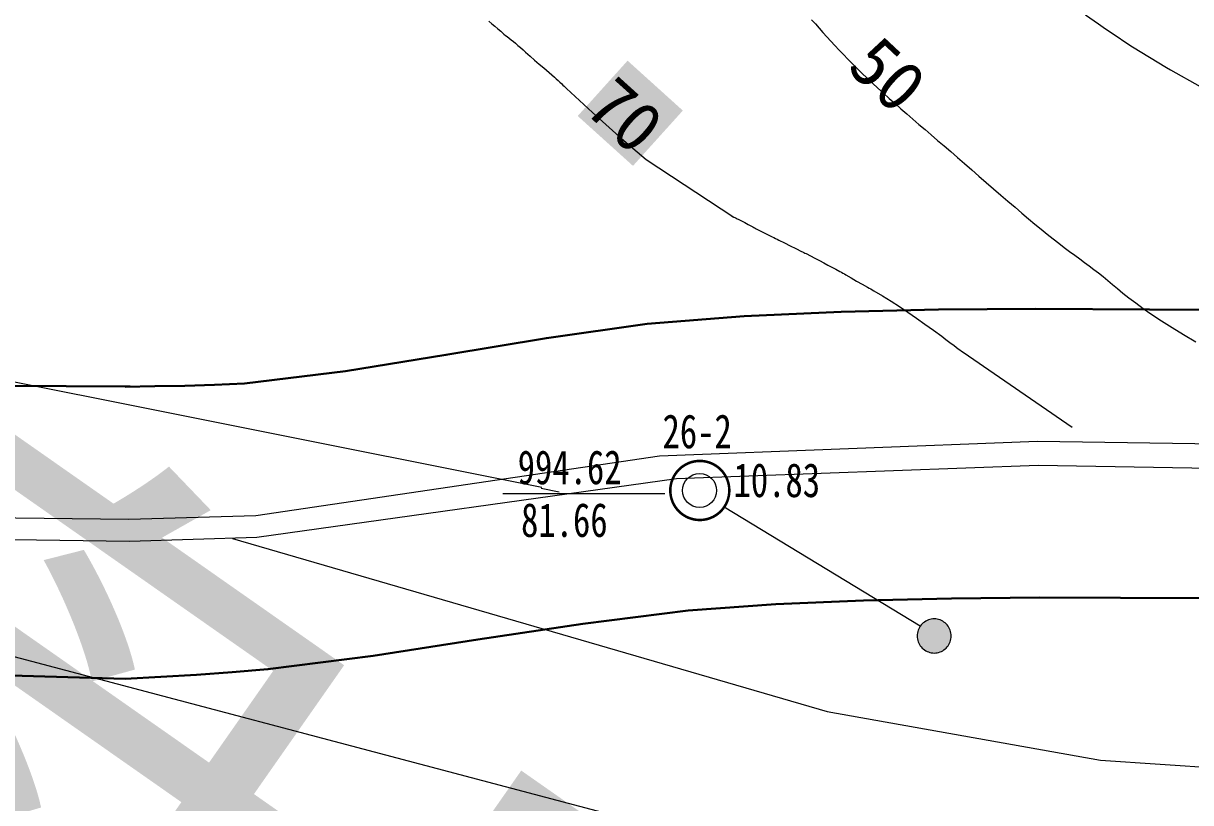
# Model space of a CAD drawing. Header units: inches. Extents: x 36473197 to 36486087, y 3899343 to 3911260.
# Drawn here: x 36483505.3 to 36483849.3, y 3903160.9 to 3903390.5 of the extents above; entities that cross this region are included whole.
import ezdxf

# ---------------------------------------------------------------- set-up
doc = ezdxf.new("R2010")
doc.units = ezdxf.units.IN
doc.header["$MEASUREMENT"] = 0
doc.layers.get('Defpoints').update_dxf_attribs({"lineweight": 0})
for name, color, linetype, lineweight, true_color in [('保护煤柱', 7, 'Continuous', 0, 0xff0042), ('断层上盘', 1, 'Continuous', 0, 0xff0000), ('断层下盘', 1, 'Continuous', 0, 0xff0000)]:
    doc.layers.add(name, color=color, linetype=linetype, lineweight=lineweight, true_color=true_color)
for name, color, linetype, lineweight in [('四盘区辅运巷', 7, 'Continuous', 0), ('等值线', 7, 'Continuous', 0), ('等值线注记', 7, 'Continuous', 0), ('西区开拓设计', 7, 'Continuous', 0), ('钻孔', 7, 'Continuous', 0), ('钻孔变量', 7, 'Continuous', 0)]:
    doc.layers.add(name, color=color, linetype=linetype, lineweight=lineweight)
doc.styles.add('仿宋', font='simfang.ttf')
doc.styles.add('宋体', font='SIMSUN.TTC')
doc.styles.add('新宋体', font='SIMSUN.TTC')
doc.styles.add('黑体', font='simhei.ttf')
doc.linetypes.add('保护煤柱', pattern='A,0.0195,-0.001,[6,西北矿业高家堡煤矿2022年采掘接续图(2022.8.14).shx,S=1.01575e-06,R=0,X=0,Y=0],0.0195', length=0.04)
doc.linetypes.add('断层上盘', pattern='A,0.01,-0.00215,[5,西北矿业高家堡煤矿2022年采掘接续图(2022.8.14).shx,S=3.07087e-07,R=0,X=0,Y=0],-0.00185,0.01', length=0.024)
doc.linetypes.add('断层下盘', pattern='A,0.01,-0.002,[1,西北矿业高家堡煤矿2022年采掘接续图(2022.8.14).shx,S=5.56693e-06,R=0,X=0,Y=0],0,[2,西北矿业高家堡煤矿2022年采掘接续图(2022.8.14).shx,S=5.56693e-06,R=0,X=0,Y=0],0,[3,西北矿业高家堡煤矿2022年采掘接续图(2022.8.14).shx,S=5.56693e-06,R=0,X=0,Y=0],0,[4,西北矿业高家堡煤矿2022年采掘接续图(2022.8.14).shx,S=5.56693e-06,R=0,X=0,Y=0],-0.002,0.01', length=0.024)
doc.dimstyles.get("Standard").update_dxf_attribs({"dimtxt": 30, "dimasz": 20, "dimexe": 0.18, "dimexo": 0.0625, "dimgap": 0.09, "dimtad": 1, "dimdec": 0, "dimzin": 0, "dimdsep": 46, "dimtxsty": '仿宋', "dimcen": 0.09, "dimclrd": 150, "dimclre": 150, "dimadec": 0, "dimazin": 0, "dimtfac": 1, "dimtdec": 0, "dimtofl": 0, "dimtmove": 0, "dimatfit": 3, "dimfxl": 1, "dimtolj": 1, "dimtzin": 0, "dimlwd": 0, "dimarcsym": 0})

# ---------------------------------------------------------------- blocks, each defined once
blk = doc.blocks.new('*D205')
at = {"layer": 'Defpoints', "color": 0, "transparency": 16777216}
for p in [(36485936.09, 3904772.87), (36482207.75, 3899448.44), (36482358.83, 3899342.66)]:
    blk.add_point(p, dxfattribs=at)
at = {"layer": '四盘区辅运巷', "color": 150, "lineweight": -2, "transparency": 16777216}
for p, q in [((36485936.14, 3904772.84), (36486087.31, 3904666.98)), ((36482207.81, 3899448.41), (36482358.98, 3899342.55))]:
    blk.add_line(p, q, dxfattribs=at)
at = {"layer": '四盘区辅运巷', "color": 150, "lineweight": 0, "transparency": 16777216}
blk.add_line((36486075.69, 3904650.7), (36482370.3, 3899359.04), dxfattribs=at)
at = {"layer": '四盘区辅运巷', "color": 150, "transparency": 16777216}
for points in [[(36486072.96, 3904652.61), (36486078.42, 3904648.79), (36486087.16, 3904667.08)], [(36482367.57, 3899360.95), (36482373.03, 3899357.13), (36482358.83, 3899342.66)]]:
    blk.add_solid(points, dxfattribs=at)
at = {"layer": '四盘区辅运巷', "color": 0, "transparency": 16777216, "insert": (36484210.49, 3902013.62), "char_height": 30, "attachment_point": 5, "rotation": 54.9991, "style": '仿宋'}
blk.add_mtext('\\A1;650', dxfattribs=at)

msp = doc.modelspace()

# ---------------------------------------------------------------- hatches: boundary and pattern name
at = {"layer": '等值线注记', "true_color": 0xffffff}
msp.add_hatch(color=7, dxfattribs=at).paths.add_polyline_path([(36483668.68, 3903363.18), (36483683.38, 3903379.48), (36483699.67, 3903364.78), (36483684.97, 3903348.49)], flags=17)
at = {"layer": '钻孔变量'}
msp.add_hatch(color=7, dxfattribs=at).paths.add_polyline_path([(36483768.74, 3903210.01), (36483768.76, 3903209.57), (36483768.82, 3903209.14), (36483768.91, 3903208.71), (36483769.04, 3903208.3), (36483769.21, 3903207.89), (36483769.41, 3903207.5), (36483769.65, 3903207.13), (36483769.91, 3903206.79), (36483770.21, 3903206.46), (36483770.53, 3903206.17), (36483770.88, 3903205.9), (36483771.25, 3903205.67), (36483771.64, 3903205.46), (36483772.04, 3903205.3), (36483772.46, 3903205.16), (36483772.89, 3903205.07), (36483773.32, 3903205.01), (36483773.76, 3903204.99), (36483774.19, 3903205.01), (36483774.63, 3903205.07), (36483775.05, 3903205.16), (36483775.47, 3903205.3), (36483775.88, 3903205.46), (36483776.27, 3903205.67), (36483776.63, 3903205.9), (36483776.98, 3903206.17), (36483777.3, 3903206.46), (36483777.6, 3903206.79), (36483777.87, 3903207.13), (36483778.1, 3903207.5), (36483778.3, 3903207.89), (36483778.47, 3903208.3), (36483778.6, 3903208.71), (36483778.7, 3903209.14), (36483778.75, 3903209.57), (36483778.77, 3903210.01), (36483778.75, 3903210.45), (36483778.7, 3903210.88), (36483778.6, 3903211.31), (36483778.47, 3903211.73), (36483778.3, 3903212.13), (36483778.1, 3903212.52), (36483777.87, 3903212.89), (36483777.6, 3903213.24), (36483777.3, 3903213.56), (36483776.98, 3903213.85), (36483776.63, 3903214.12), (36483776.27, 3903214.36), (36483775.88, 3903214.56), (36483775.47, 3903214.73), (36483775.05, 3903214.86), (36483774.63, 3903214.95), (36483774.19, 3903215.01), (36483773.76, 3903215.03), (36483773.32, 3903215.01), (36483772.89, 3903214.95), (36483772.46, 3903214.86), (36483772.04, 3903214.73), (36483771.64, 3903214.56), (36483771.25, 3903214.36), (36483770.88, 3903214.12), (36483770.53, 3903213.85), (36483770.21, 3903213.56), (36483769.91, 3903213.24), (36483769.65, 3903212.89), (36483769.41, 3903212.52), (36483769.21, 3903212.13), (36483769.04, 3903211.73), (36483768.91, 3903211.31), (36483768.82, 3903210.88), (36483768.76, 3903210.45)], flags=17)

# ---------------------------------------------------------------- linework, layer by layer
at = {"layer": '保护煤柱', "color": 1, "linetype": '保护煤柱', "lineweight": 30, "ltscale": 3750, "true_color": 0xff0000, "flags": 128}
for points in [[(36483535.26, 3903283.44), (36483544.06, 3903283.6), (36483552.86, 3903283.74), (36483561.66, 3903283.97), (36483570.44, 3903284.41), (36483600.19, 3903288.01), (36483629.84, 3903292.81), (36483659.47, 3903297.76), (36483689.18, 3903301.99), (36483717.73, 3903304.26), (36483746.37, 3903305.51), (36483775.05, 3903306.15), (36483803.75, 3903306.38), (36483870.7, 3903305.99), (36483937.64, 3903304.65), (36484004.58, 3903302.98), (36484071.49, 3903301.66)], [(36483108.92, 3903269.33), (36483121.09, 3903271.38), (36483133.26, 3903273.54), (36483145.43, 3903275.66), (36483157.62, 3903277.57), (36483214.42, 3903282.39), (36483271.49, 3903284.53), (36483328.67, 3903285.29), (36483385.88, 3903285.16), (36483423.63, 3903284.75), (36483461.36, 3903284.23), (36483499.07, 3903283.74), (36483536.77, 3903283.45)], [(36483535.34, 3903197.36), (36483545.85, 3903197.96), (36483556.36, 3903198.59), (36483566.87, 3903199.3), (36483577.36, 3903200.18), (36483608.36, 3903204.19), (36483639.29, 3903208.92), (36483670.23, 3903213.6), (36483701.23, 3903217.51), (36483727.05, 3903219.38), (36483752.95, 3903220.47), (36483778.87, 3903221.08), (36483804.8, 3903221.36), (36483876.31, 3903221.06), (36483947.82, 3903219.7), (36484019.32, 3903217.94), (36484090.79, 3903216.52)], [(36482847.62, 3903199.19), (36482906.57, 3903191.68), (36482965.49, 3903184.17), (36482994.93, 3903181.03), (36483024.34, 3903178.64), (36483039.03, 3903177.84), (36483053.7, 3903177.39), (36483068.36, 3903177.4), (36483083, 3903178.06), (36483103.81, 3903180.7), (36483124.59, 3903184.28), (36483145.38, 3903188.15), (36483166.21, 3903191.71), (36483220.95, 3903196.99), (36483275.92, 3903199.96), (36483330.98, 3903201.6), (36483386.07, 3903201.98), (36483423.41, 3903201.12), (36483460.74, 3903199.84), (36483498.05, 3903198.46), (36483535.34, 3903197.36)]]:
    msp.add_lwpolyline(points, dxfattribs=at)
at = {"layer": '断层上盘', "linetype": '断层上盘', "lineweight": 5, "ltscale": 2000, "flags": 128}
for points in [[(36483536.33, 3903244.46), (36483573.84, 3903245.49), (36483692.8, 3903263.1), (36483804.21, 3903267.37), (36484082.63, 3903263.25)], [(36482838.93, 3903248.34), (36483020.99, 3903226.28), (36483066.35, 3903224.86), (36483081.43, 3903225.55), (36483161.44, 3903238.67), (36483386.3, 3903246.16), (36483536.33, 3903244.46)]]:
    msp.add_lwpolyline(points, dxfattribs=at)
at = {"layer": '断层下盘', "linetype": '断层下盘', "lineweight": 5, "ltscale": 2000, "flags": 128}
for points in [[(36483536.53, 3903237.96), (36483574.06, 3903239.1), (36483697.8, 3903256.41), (36483804.42, 3903260.37), (36484081.88, 3903255.51)], [(36482819.8, 3903242.74), (36483016.42, 3903218.25), (36483065.41, 3903216.63), (36483081.7, 3903217.37), (36483162.13, 3903230.56), (36483385.76, 3903240.09), (36483536.53, 3903237.96)]]:
    msp.add_lwpolyline(points, dxfattribs=at)
at = {"layer": '等值线', "color": 7, "linetype": 'Continuous', "lineweight": 0, "flags": 128}
msp.add_lwpolyline([(36483742.2, 3903187.77), (36483822.77, 3903173.41), (36483857.97, 3903171.05), (36483893.27, 3903170.99), (36483963.86, 3903175.33), (36484064.32, 3903190.59), (36484097.27, 3903198.05), (36484203.88, 3903232.5), (36484307.43, 3903276.48), (36484457.84, 3903353.89), (36484496.58, 3903378.52), (36484520.68, 3903396.38), (36484542.85, 3903415.73), (36484557.74, 3903431.51), (36484566.51, 3903442.86), (36484570.39, 3903448.89), (36484574.12, 3903456.05), (36484580.42, 3903471.16), (36484610.35, 3903576.32)], dxfattribs=at)
at = {"layer": '等值线', "linetype": 'Continuous', "lineweight": 0, "elevation": 40, "flags": 128}
msp.add_lwpolyline([(36483818.36, 3903393), (36483822.18, 3903390.28), (36483824.24, 3903388.89), (36483827.35, 3903386.82), (36483830.23, 3903384.87), (36483832.18, 3903383.58), (36483842.18, 3903377.5), (36483843.4, 3903376.82), (36483852.18, 3903371.87)], dxfattribs=at)
at = {"layer": '等值线', "linetype": 'Continuous', "lineweight": 0, "flags": 128}
for points in [[(36483642.46, 3903391.12), (36483643.33, 3903390.36), (36483644.21, 3903389.61), (36483645.1, 3903388.87), (36483645.98, 3903388.13), (36483646.46, 3903387.73), (36483646.93, 3903387.33), (36483647.41, 3903386.94), (36483647.89, 3903386.55), (36483648.5, 3903386.07), (36483649.11, 3903385.6), (36483649.72, 3903385.12), (36483650.32, 3903384.64), (36483651.08, 3903383.99), (36483651.83, 3903383.32), (36483652.57, 3903382.64), (36483653.31, 3903381.97), (36483654.64, 3903380.8), (36483655.97, 3903379.63), (36483657.31, 3903378.47), (36483658.66, 3903377.32), (36483659.46, 3903376.65), (36483660.25, 3903375.99), (36483661.04, 3903375.32), (36483661.82, 3903374.64), (36483662.36, 3903374.14), (36483662.9, 3903373.64), (36483663.43, 3903373.13), (36483663.96, 3903372.62), (36483664.31, 3903372.3), (36483664.66, 3903371.97), (36483665.01, 3903371.65), (36483665.36, 3903371.32), (36483673.09, 3903364.21), (36483680.9, 3903357.18), (36483688.85, 3903350.35), (36483714.71, 3903333.38)], [(36483737.61, 3903391.53), (36483738.73, 3903390.29), (36483739.85, 3903389.04), (36483740.98, 3903387.77), (36483742.13, 3903386.5), (36483743.3, 3903385.22), (36483744.49, 3903383.93), (36483745.72, 3903382.62), (36483746.98, 3903381.29), (36483748.28, 3903379.95), (36483749.63, 3903378.59), (36483751.02, 3903377.2), (36483752.47, 3903375.78), (36483753.98, 3903374.34), (36483755.54, 3903372.88), (36483757.15, 3903371.39), (36483758.81, 3903369.89), (36483760.49, 3903368.37), (36483762.21, 3903366.85), (36483763.95, 3903365.32), (36483765.7, 3903363.79), (36483767.47, 3903362.26), (36483769.25, 3903360.72), (36483771.06, 3903359.17), (36483772.9, 3903357.6), (36483774.77, 3903356), (36483776.68, 3903354.36), (36483778.63, 3903352.68), (36483780.64, 3903350.95), (36483782.71, 3903349.16), (36483784.82, 3903347.33), (36483786.95, 3903345.47), (36483789.11, 3903343.6), (36483791.26, 3903341.73), (36483793.4, 3903339.88), (36483795.51, 3903338.06), (36483797.58, 3903336.28), (36483799.59, 3903334.57), (36483801.55, 3903332.92), (36483803.45, 3903331.34), (36483805.29, 3903329.82), (36483807.08, 3903328.37), (36483808.81, 3903326.99), (36483810.48, 3903325.68), (36483812.1, 3903324.44), (36483813.66, 3903323.27), (36483815.17, 3903322.15), (36483816.64, 3903321.08), (36483818.07, 3903320.04), (36483819.48, 3903319.01), (36483820.85, 3903317.98), (36483822.22, 3903316.94), (36483823.57, 3903315.86), (36483824.93, 3903314.75), (36483826.32, 3903313.57), (36483827.8, 3903312.33), (36483829.4, 3903311.01), (36483831.17, 3903309.61), (36483833.15, 3903308.1), (36483835.37, 3903306.48), (36483837.89, 3903304.74), (36483840.74, 3903302.88), (36483843.87, 3903300.89), (36483847.26, 3903298.82), (36483850.87, 3903296.67)], [(36483714.03, 3903333.73), (36483714.05, 3903333.72), (36483714.71, 3903333.38), (36483715.03, 3903333.23), (36483715.35, 3903333.08), (36483715.67, 3903332.93), (36483715.98, 3903332.78), (36483716.98, 3903332.28), (36483717.96, 3903331.76), (36483718.94, 3903331.23), (36483719.92, 3903330.7), (36483720.27, 3903330.52), (36483720.61, 3903330.33), (36483720.96, 3903330.14), (36483721.3, 3903329.96), (36483722.47, 3903329.37), (36483723.64, 3903328.79), (36483724.81, 3903328.21), (36483725.98, 3903327.63), (36483726.48, 3903327.38), (36483726.97, 3903327.12), (36483727.46, 3903326.86), (36483727.95, 3903326.61), (36483729.62, 3903325.77), (36483731.29, 3903324.93), (36483732.96, 3903324.11), (36483734.64, 3903323.3), (36483734.98, 3903323.14), (36483735.31, 3903322.98), (36483735.65, 3903322.82), (36483735.98, 3903322.66), (36483737.3, 3903321.99), (36483738.61, 3903321.29), (36483739.92, 3903320.58), (36483741.22, 3903319.88), (36483742.42, 3903319.27), (36483743.61, 3903318.67), (36483744.8, 3903318.06), (36483745.98, 3903317.42), (36483746.42, 3903317.17), (36483746.86, 3903316.91), (36483747.3, 3903316.65), (36483747.73, 3903316.39), (36483749.32, 3903315.47), (36483750.9, 3903314.56), (36483752.49, 3903313.65), (36483754.08, 3903312.74), (36483754.56, 3903312.48), (36483755.04, 3903312.22), (36483755.51, 3903311.96), (36483755.98, 3903311.69), (36483758.52, 3903310.18), (36483761.03, 3903308.62), (36483763.52, 3903307.03), (36483765.98, 3903305.4), (36483768.51, 3903303.67), (36483771.02, 3903301.9), (36483773.51, 3903300.12), (36483775.98, 3903298.3), (36483777.19, 3903297.38), (36483778.4, 3903296.46), (36483779.61, 3903295.54), (36483780.82, 3903294.64), (36483781.32, 3903294.29), (36483781.82, 3903293.94), (36483782.32, 3903293.6), (36483814.39, 3903271.51)], [(36483177.96, 3903232.65), (36483268.65, 3903283.37), (36483287.89, 3903292.05), (36483299.64, 3903296.17), (36483310.14, 3903298.65), (36483331.52, 3903301.59), (36483364.19, 3903302.68), (36483408.52, 3903299.96), (36483476.07, 3903290.17), (36483658.07, 3903253.81)], [(36483657.88, 3903253.54), (36483663.24, 3903252.47)], [(36483782.18, 3903129.93), (36483366.24, 3903239.92)], [(36483566.94, 3903238.68), (36483742.2, 3903187.77)], [(36483566.94, 3903238.68), (36483742.2, 3903187.77)]]:
    msp.add_lwpolyline(points, dxfattribs=at)
at = {"layer": '钻孔', "color": 7, "const_width": 0.75}
msp.add_lwpolyline([(36483713.37, 3903252.87, -1), (36483695.97, 3903252.87, -1), (36483713.37, 3903252.87)], format="xyb", dxfattribs=at)
at = {"layer": '钻孔', "color": 7, "linetype": 'Continuous', "elevation": -0.2, "flags": 128}
msp.add_lwpolyline([(36483646.61, 3903251.98), (36483694.35, 3903251.98)], dxfattribs=at)
at = {"layer": '钻孔', "flags": 128}
msp.add_lwpolyline([(36483769.65, 3903212.89), (36483711.82, 3903247.91)], dxfattribs=at)
at = {"layer": '钻孔', "color": 7, "linetype": 'Continuous'}
msp.add_circle((36483704.61, 3903252.87, -0.2), 5.02, dxfattribs=at)
at = {"layer": '钻孔变量', "color": 7}
msp.add_lwpolyline([(36483768.74, 3903210.01), (36483768.76, 3903209.57), (36483768.82, 3903209.14), (36483768.91, 3903208.71), (36483769.04, 3903208.3), (36483769.21, 3903207.89), (36483769.41, 3903207.5), (36483769.65, 3903207.13), (36483769.91, 3903206.79), (36483770.21, 3903206.46), (36483770.53, 3903206.17), (36483770.88, 3903205.9), (36483771.25, 3903205.67), (36483771.64, 3903205.46), (36483772.04, 3903205.3), (36483772.46, 3903205.16), (36483772.89, 3903205.07), (36483773.32, 3903205.01), (36483773.76, 3903204.99), (36483774.19, 3903205.01), (36483774.63, 3903205.07), (36483775.05, 3903205.16), (36483775.47, 3903205.3), (36483775.88, 3903205.46), (36483776.27, 3903205.67), (36483776.63, 3903205.9), (36483776.98, 3903206.17), (36483777.3, 3903206.46), (36483777.6, 3903206.79), (36483777.87, 3903207.13), (36483778.1, 3903207.5), (36483778.3, 3903207.89), (36483778.47, 3903208.3), (36483778.6, 3903208.71), (36483778.7, 3903209.14), (36483778.75, 3903209.57), (36483778.77, 3903210.01), (36483778.75, 3903210.45), (36483778.7, 3903210.88), (36483778.6, 3903211.31), (36483778.47, 3903211.73), (36483778.3, 3903212.13), (36483778.1, 3903212.52), (36483777.87, 3903212.89), (36483777.6, 3903213.24), (36483777.3, 3903213.56), (36483776.98, 3903213.85), (36483776.63, 3903214.12), (36483776.27, 3903214.36), (36483775.88, 3903214.56), (36483775.47, 3903214.73), (36483775.05, 3903214.86), (36483774.63, 3903214.95), (36483774.19, 3903215.01), (36483773.76, 3903215.03), (36483773.32, 3903215.01), (36483772.89, 3903214.95), (36483772.46, 3903214.86), (36483772.04, 3903214.73), (36483771.64, 3903214.56), (36483771.25, 3903214.36), (36483770.88, 3903214.12), (36483770.53, 3903213.85), (36483770.21, 3903213.56), (36483769.91, 3903213.24), (36483769.65, 3903212.89), (36483769.41, 3903212.52), (36483769.21, 3903212.13), (36483769.04, 3903211.73), (36483768.91, 3903211.31), (36483768.82, 3903210.88), (36483768.76, 3903210.45), (36483768.74, 3903210.01)], dxfattribs=at)

# ---------------------------------------------------------------- texts
at = {"layer": '等值线注记', "color": 250, "true_color": 0x333333, "style": '宋体'}
msp.add_text('50', height=15, rotation=316.8479, dxfattribs=at).set_placement((36483747.62, 3903377.06, -0.2))
at = {"layer": '等值线注记', "color": 18, "true_color": 0x000000, "style": '新宋体'}
msp.add_text('70', height=15, rotation=317.9434, dxfattribs=at).set_placement((36483670.09, 3903364.75, 0))
at = {"layer": '西区开拓设计', "color": 1, "lineweight": 30, "true_color": 0xff0000, "style": '黑体'}
msp.add_text('一盘区', height=158, rotation=325, dxfattribs=at).set_placement((36483184.68, 3903290.82, 19.8))
at = {"layer": '钻孔', "color": 7, "style": '宋体', "width": 0.75}
for s, p in [('26-2', (36483693.68, 3903265.3, -0.2)), ('10.83', (36483714.61, 3903250.92, -0.2)), ('81.66', (36483651.99, 3903239.19, -0.2))]:
    msp.add_text(s, height=10, dxfattribs=at).set_placement(p)
at = {"layer": '钻孔', "color": 1, "true_color": 0xff0000, "style": '宋体', "width": 0.75}
msp.add_text('994.62', height=10, dxfattribs=at).set_placement((36483650.99, 3903254.72, -0.2))

# ---------------------------------------------------------------- dimensions: what is measured, and where the dimension line sits
at = {"layer": '四盘区辅运巷'}
dim = msp.add_linear_dim(base=(36482358.83, 3899342.66), p1=(36485936.09, 3904772.87), p2=(36482207.75, 3899448.44), angle=54.9991, text='650', dimstyle='Standard', dxfattribs=at)
dim.commit()
dim.dimension.update_dxf_attribs({"geometry": '*D205', "text_midpoint": (36484222.99, 3902004.87), "dimtype": 160})

doc.saveas('drawing.dxf')
